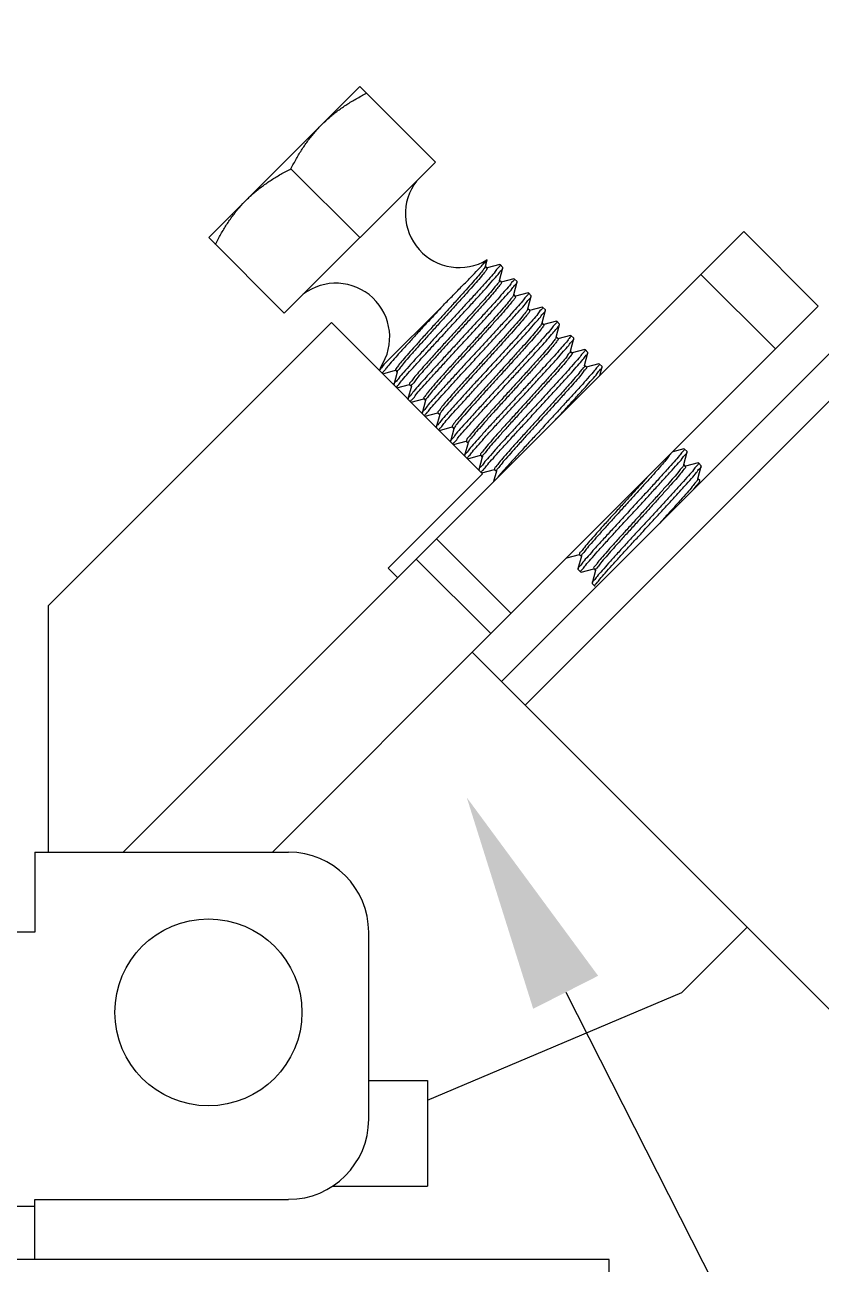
# Model space of a CAD drawing. Extents: x 815029915 to 815825525, y 579155098 to 579748855.
# Drawn here: x 815616027.1 to 815616331.1, y 579347320.3 to 579347793.3 of the extents above; entities that cross this region are included whole.
import ezdxf

# ---------------------------------------------------------------- set-up
doc = ezdxf.new("R2010")
doc.units = 0
doc.header["$LTSCALE"] = 100
doc.header["$MEASUREMENT"] = 0
doc.layers.add('02___PRT_ALL_AXES', color=7, linetype='Continuous')
doc.layers.add('11122', color=7, linetype='Continuous')

msp = doc.modelspace()

# ---------------------------------------------------------------- linework, layer by layer
at = {"color": 0, "linetype": 'Continuous'}
for p, q in [((815617882.45, 579349216.12), (815616209.02, 579347542.7)), ((815617891.46, 579349207.11), (815616218.03, 579347533.69)), ((815616126.12, 579347683.27), (815616183.79, 579347740.94)), ((815616202.86, 579347701.09), (815616202.65, 579347700.67)), ((815616202.86, 579347701.09), (815616202.88, 579347701.19)), ((815616202.88, 579347701.19), (815616203.52, 579347703.59)), ((815616203.57, 579347700.5), (815616202.88, 579347701.19)), ((815616203.52, 579347703.59), (815616203.48, 579347703.59)), ((815616208.38, 579347701.83), (815616203.56, 579347700.54)), ((815616208.29, 579347695.78), (815616209.58, 579347700.63)), ((815616208.38, 579347701.83), (815616208.49, 579347701.82)), ((815616209.58, 579347700.63), (815616209.57, 579347700.74)), ((815616208.27, 579347695.68), (815616208.29, 579347695.78)), ((815616208.98, 579347695.09), (815616208.29, 579347695.78)), ((815616213.79, 579347696.42), (815616208.97, 579347695.13)), ((815616213.7, 579347690.37), (815616214.99, 579347695.22)), ((815616213.79, 579347696.42), (815616213.9, 579347696.41)), ((815616214.99, 579347695.22), (815616214.98, 579347695.33)), ((815616213.61, 579347690.27), (815616213.62, 579347690.13)), ((815616213.67, 579347690.28), (815616213.7, 579347690.37)), ((815616214.38, 579347689.69), (815616213.7, 579347690.37)), ((815616219.2, 579347691.01), (815616214.37, 579347689.73)), ((815616219.2, 579347691.01), (815616219.31, 579347691.01)), ((815616164.17, 579347663.65), (815616186.39, 579347685.87)), ((815616219.1, 579347684.97), (815616220.4, 579347689.81)), ((815616224.6, 579347685.61), (815616219.78, 579347684.32)), ((815616220.4, 579347689.81), (815616220.39, 579347689.92)), ((815616224.6, 579347685.61), (815616224.71, 579347685.6)), ((815616219.03, 579347684.88), (815616218.97, 579347684.62)), ((815616219.08, 579347684.87), (815616219.1, 579347684.97)), ((815616219.79, 579347684.28), (815616219.1, 579347684.97)), ((815616224.51, 579347679.56), (815616225.8, 579347684.41)), ((815616225.8, 579347684.41), (815616225.79, 579347684.52)), ((815616144.14, 579347679.66), (815616036.01, 579347571.53)), ((815616201.81, 579347621.99), (815616144.14, 579347679.66)), ((815616224.47, 579347679.47), (815616224.3, 579347679.08)), ((815616224.48, 579347679.46), (815616224.51, 579347679.56)), ((815616225.2, 579347678.87), (815616224.51, 579347679.56)), ((815616230.01, 579347680.2), (815616225.19, 579347678.91)), ((815616229.92, 579347674.15), (815616231.21, 579347679)), ((815616230.01, 579347680.2), (815616230.12, 579347680.19)), ((815616231.21, 579347679), (815616231.2, 579347679.11)), ((815616229.93, 579347674.05), (815616229.61, 579347673.53)), ((815616229.89, 579347674.06), (815616229.92, 579347674.15)), ((815616230.6, 579347673.47), (815616229.92, 579347674.15)), ((815616235.42, 579347674.79), (815616230.59, 579347673.51)), ((815616235.32, 579347668.75), (815616236.62, 579347673.59)), ((815616235.42, 579347674.79), (815616235.53, 579347674.79)), ((815616236.62, 579347673.59), (815616236.61, 579347673.7)), ((815616235.3, 579347668.65), (815616235.32, 579347668.75)), ((815616236.01, 579347668.06), (815616235.32, 579347668.75)), ((815616240.82, 579347669.39), (815616236, 579347668.1)), ((815616240.73, 579347663.34), (815616242.02, 579347668.19)), ((815616240.82, 579347669.39), (815616240.93, 579347669.38)), ((815616242.02, 579347668.19), (815616242.01, 579347668.3)), ((815616162.85, 579347662.57), (815616162.53, 579347661.38)), ((815616162.92, 579347662.7), (815616162.85, 579347662.57)), ((815616163.25, 579347662.44), (815616163.15, 579347662.32)), ((815616164.17, 579347663.65), (815616163.25, 579347662.44)), ((815616240.7, 579347663.24), (815616240.73, 579347663.34)), ((815616241.42, 579347662.65), (815616240.73, 579347663.34)), ((815616246.23, 579347663.98), (815616241.41, 579347662.69)), ((815616246.23, 579347663.98), (815616246.34, 579347663.97)), ((815616246.56, 579347659.54), (815616247.43, 579347662.78)), ((815616247.43, 579347662.78), (815616247.42, 579347662.89)), ((815616163.73, 579347660.18), (815616168.55, 579347661.47)), ((815616169.23, 579347660.82), (815616167.94, 579347655.97)), ((815616168.54, 579347661.51), (815616169.23, 579347660.82)), ((815616169.25, 579347660.91), (815616169.23, 579347660.82)), ((815616169.14, 579347654.77), (815616173.96, 579347656.06)), ((815616174.64, 579347655.41), (815616173.34, 579347650.57)), ((815616173.95, 579347656.1), (815616174.64, 579347655.41)), ((815616174.66, 579347655.51), (815616174.64, 579347655.41)), ((815616174.54, 579347649.37), (815616179.37, 579347650.65)), ((815616180.04, 579347650.01), (815616178.75, 579347645.16)), ((815616179.36, 579347650.69), (815616180.04, 579347650.01)), ((815616180.07, 579347650.1), (815616180.04, 579347650.01)), ((815616179.95, 579347643.96), (815616184.77, 579347645.25)), ((815616185.45, 579347644.6), (815616184.16, 579347639.75)), ((815616184.76, 579347645.29), (815616185.45, 579347644.6)), ((815616185.47, 579347644.69), (815616185.45, 579347644.6)), ((815616185.73, 579347645.19), (815616185.46, 579347644.7)), ((815616185.36, 579347638.55), (815616190.18, 579347639.84)), ((815616190.86, 579347639.19), (815616189.56, 579347634.35)), ((815616190.17, 579347639.88), (815616190.86, 579347639.19)), ((815616190.88, 579347639.29), (815616190.86, 579347639.19)), ((815616191.05, 579347639.64), (815616190.9, 579347639.28)), ((815616190.76, 579347633.15), (815616195.59, 579347634.43)), ((815616196.26, 579347633.79), (815616194.97, 579347628.94)), ((815616195.58, 579347634.47), (815616196.26, 579347633.79)), ((815616196.29, 579347633.88), (815616196.26, 579347633.79)), ((815616196.39, 579347634.11), (815616196.34, 579347633.88)), ((815616196.17, 579347627.74), (815616200.99, 579347629.03)), ((815616200.98, 579347629.07), (815616201.67, 579347628.38)), ((815616278.67, 579347631.54), (815616274.37, 579347630.39)), ((815616278.58, 579347625.49), (815616279.87, 579347630.34)), ((815616278.67, 579347631.54), (815616278.78, 579347631.53)), ((815616279.87, 579347630.34), (815616279.86, 579347630.45)), ((815616201.67, 579347628.38), (815616200.38, 579347623.53)), ((815616201.69, 579347628.47), (815616201.67, 579347628.38)), ((815616201.74, 579347628.6), (815616201.75, 579347628.49)), ((815616278.51, 579347625.38), (815616278.53, 579347625.33)), ((815616278.55, 579347625.4), (815616278.58, 579347625.49)), ((815616279.26, 579347624.81), (815616278.58, 579347625.49)), ((815616284.08, 579347626.13), (815616279.25, 579347624.85)), ((815616283.98, 579347620.09), (815616285.28, 579347624.93)), ((815616284.08, 579347626.13), (815616284.19, 579347626.13)), ((815616285.28, 579347624.93), (815616285.27, 579347625.04)), ((815616165.77, 579347585.95), (815616201.81, 579347621.99)), ((815616201.58, 579347622.33), (815616206.4, 579347623.62)), ((815616207.08, 579347622.97), (815616206.01, 579347618.98)), ((815616206.39, 579347623.66), (815616207.08, 579347622.97)), ((815616207.1, 579347623.07), (815616207.08, 579347622.97)), ((815616283.9, 579347619.99), (815616283.89, 579347619.82)), ((815616283.96, 579347619.99), (815616283.98, 579347620.09)), ((815616284.67, 579347619.4), (815616283.98, 579347620.09)), ((815616234.02, 579347589.89), (815616238.84, 579347591.18)), ((815616238.83, 579347591.22), (815616239.51, 579347590.53)), ((815616064.63, 579347477.61), (815616176.47, 579347589.45)), ((815616239.51, 579347590.53), (815616238.22, 579347585.69)), ((815616239.54, 579347590.63), (815616239.51, 579347590.53)), ((815616239.56, 579347590.69), (815616239.58, 579347590.65)), ((815616238.22, 579347585.69), (815616238.23, 579347585.58)), ((815616239.42, 579347584.49), (815616239.31, 579347584.49)), ((815616239.42, 579347584.49), (815616244.25, 579347585.77)), ((815616244.92, 579347585.13), (815616243.63, 579347580.28)), ((815616244.24, 579347585.81), (815616244.92, 579347585.13)), ((815616244.95, 579347585.22), (815616244.92, 579347585.13)), ((815616243.63, 579347580.28), (815616243.64, 579347580.17)), ((815616244.83, 579347579.08), (815616244.72, 579347579.09)), ((815616036.01, 579347571.53), (815616036.01, 579347477.61)), ((815616121.58, 579347477.61), (815616204.95, 579347560.97)), ((815616209.02, 579347542.7), (815616371.22, 579347380.5)), ((815616030.91, 579347477.61), (815616127.76, 579347477.61)), ((815616030.91, 579347477.61), (815616030.91, 579347447.02)), ((815616030.91, 579347447.02), (815615923.87, 579347447.02)), ((815616158.35, 579347375.66), (815616158.35, 579347447.02)), ((815616277.81, 579347424.05), (815616302.74, 579347448.98)), ((815616180.85, 579347382.9), (815616277.81, 579347424.05)), ((815616158.35, 579347390.43), (815616180.85, 579347390.43)), ((815616180.85, 579347390.43), (815616180.85, 579347350.16)), ((815616144.35, 579347350.16), (815616180.85, 579347350.16)), ((815616030.91, 579347345.07), (815616127.76, 579347345.07)), ((815616030.91, 579347322.13), (815616030.91, 579347345.07)), ((815615923.87, 579347342.52), (815616030.91, 579347342.52)), ((815616030.91, 579347322.13), (815615750.55, 579347322.13)), ((815616250.1, 579347322.13), (815616030.91, 579347322.13)), ((815616250.1, 579347092.75), (815616250.1, 579347322.13))]:
    msp.add_line(p, q, dxfattribs=at)
for centre, start, end in [((815616127.76, 579347447.02), 0, 90), ((815616127.76, 579347375.66), 270, 0)]:
    msp.add_arc(centre, 30.58, start, end, dxfattribs=at)
for points, start_tangent, end_tangent in [([(815616202.65, 579347700.67), (815616201.76, 579347699.45), (815616200.23, 579347697.59), (815616198.12, 579347695.14), (815616195.52, 579347692.21), (815616192.53, 579347688.88), (815616189.27, 579347685.29), (815616185.87, 579347681.55), (815616182.46, 579347677.81), (815616179.18, 579347674.19), (815616176.16, 579347670.84), (815616173.51, 579347667.86), (815616171.35, 579347665.36), (815616169.76, 579347663.43), (815616168.8, 579347662.15), (815616168.53, 579347661.54), (815616168.55, 579347661.53)], (-0.512755, -0.858535), (0.970916, -0.239421)), ([(815616203.53, 579347700.49), (815616203.48, 579347700.15), (815616202.75, 579347699.08), (815616201.35, 579347697.35), (815616199.36, 579347695.01), (815616196.84, 579347692.16), (815616193.91, 579347688.89), (815616190.68, 579347685.32), (815616187.28, 579347681.59), (815616183.84, 579347677.81), (815616180.51, 579347674.14), (815616177.41, 579347670.71), (815616174.67, 579347667.64), (815616172.4, 579347665.03), (815616170.7, 579347662.99), (815616169.63, 579347661.59), (815616169.22, 579347660.88)], (0.219735, -0.97556), (0.65721, -0.753707)), ([(815616186.39, 579347685.87), (815616190.15, 579347689.69), (815616193.67, 579347693.28), (815616196.78, 579347696.46), (815616199.37, 579347699.13), (815616201.39, 579347701.23), (815616202.75, 579347702.69), (815616203.44, 579347703.47), (815616203.43, 579347703.55), (815616203.43, 579347703.56)], (0.701714, 0.712459), (-0.29098, 0.956729)), ([(815616208.41, 579347701.74), (815616208.48, 579347701.64), (815616207.9, 579347700.74), (815616206.61, 579347699.14), (815616204.67, 579347696.88), (815616202.15, 579347694.04), (815616199.11, 579347690.68), (815616195.68, 579347686.93), (815616192.01, 579347682.95), (815616188.22, 579347678.84)], (0.67122, -0.741258), (-0.678435, -0.73466)), ([(815616189.3, 579347677.76), (815616193.09, 579347681.87), (815616196.78, 579347685.87), (815616200.23, 579347689.65), (815616203.27, 579347693.01), (815616205.78, 579347695.83), (815616207.71, 579347698.08), (815616208.99, 579347699.68), (815616209.56, 579347700.57), (815616209.54, 579347700.6)], (0.678435, 0.73466), (-0.596374, 0.802707)), ([(815616208.21, 579347695.68), (815616208.2, 579347695.53), (815616207.55, 579347694.54), (815616206.23, 579347692.89), (815616204.32, 579347690.64), (815616201.88, 579347687.86), (815616199.01, 579347684.66), (815616195.82, 579347681.15), (815616192.46, 579347677.44), (815616189.04, 579347673.69), (815616185.7, 579347670.01), (815616182.57, 579347666.55), (815616179.78, 579347663.43)], (0.066515, -0.997785), (-0.662888, -0.748719)), ([(815616208.9, 579347695.05), (815616208.94, 579347694.85), (815616208.32, 579347693.89), (815616207.04, 579347692.27), (815616205.14, 579347690.03), (815616202.7, 579347687.26), (815616199.83, 579347684.05), (815616196.64, 579347680.53), (815616193.25, 579347676.81), (815616189.81, 579347673.03), (815616186.45, 579347669.33), (815616183.31, 579347665.85), (815616180.5, 579347662.71)], (0.422386, -0.906416), (-0.662888, -0.748719)), ([(815616213.82, 579347696.33), (815616213.89, 579347696.24), (815616213.32, 579347695.35), (815616212.04, 579347693.75), (815616210.11, 579347691.51), (815616207.6, 579347688.68), (815616204.56, 579347685.32), (815616201.1, 579347681.55), (815616197.42, 579347677.54), (815616193.63, 579347673.43)], (0.721267, -0.692658), (-0.678435, -0.73466)), ([(815616194.71, 579347672.35), (815616198.5, 579347676.46), (815616202.2, 579347680.48), (815616205.66, 579347684.27), (815616208.7, 579347687.63), (815616211.2, 579347690.44), (815616213.13, 579347692.68), (815616214.41, 579347694.28), (815616214.97, 579347695.17), (815616214.96, 579347695.19)], (0.678435, 0.73466), (-0.623623, 0.781725)), ([(815616219.23, 579347690.92), (815616219.3, 579347690.84), (815616218.73, 579347689.96), (815616217.45, 579347688.36), (815616215.53, 579347686.12), (815616213.03, 579347683.3), (815616209.99, 579347679.94), (815616206.52, 579347676.16), (815616202.82, 579347672.13), (815616199.03, 579347668.03)], (0.745406, -0.666611), (-0.678435, -0.73466)), ([(815616186.39, 579347685.87), (815616182.64, 579347681.8), (815616178.92, 579347677.78), (815616175.38, 579347673.92), (815616172.13, 579347670.36), (815616169.28, 579347667.2), (815616166.93, 579347664.53), (815616165.16, 579347662.46), (815616164.04, 579347661.02), (815616163.61, 579347660.28), (815616163.64, 579347660.26)], (-0.678222, -0.734857), (0.947975, -0.318345)), ([(815616213.62, 579347690.13), (815616212.95, 579347689.13), (815616211.61, 579347687.45), (815616209.65, 579347685.15), (815616207.15, 579347682.31), (815616204.22, 579347679.04), (815616200.97, 579347675.45), (815616197.54, 579347671.68), (815616194.06, 579347667.86), (815616190.69, 579347664.15), (815616187.55, 579347660.68), (815616184.78, 579347657.57), (815616182.49, 579347654.94), (815616180.78, 579347652.88), (815616179.71, 579347651.47), (815616179.34, 579347650.76), (815616179.37, 579347650.75)], (-0.042427, -0.9991), (0.969642, -0.24453)), ([(815616214.31, 579347689.66), (815616214.34, 579347689.41), (815616213.68, 579347688.41), (815616212.33, 579347686.73), (815616210.37, 579347684.43), (815616207.87, 579347681.59), (815616204.94, 579347678.32), (815616201.69, 579347674.73), (815616198.26, 579347670.96), (815616194.78, 579347667.14), (815616191.41, 579347663.43), (815616188.27, 579347659.96), (815616185.5, 579347656.85), (815616183.21, 579347654.21), (815616181.5, 579347652.16), (815616180.43, 579347650.75), (815616180.02, 579347650.09)], (0.345174, -0.938539), (0.250584, -0.968095)), ([(815616200.11, 579347666.95), (815616203.91, 579347671.06), (815616207.65, 579347675.12), (815616211.12, 579347678.92), (815616214.15, 579347682.27), (815616216.64, 579347685.07), (815616218.56, 579347687.3), (815616219.83, 579347688.9), (815616220.38, 579347689.77), (815616220.37, 579347689.79)], (0.678435, 0.73466), (-0.671701, 0.740822)), ([(815616218.97, 579347684.62), (815616218.19, 579347683.51), (815616216.75, 579347681.72), (815616214.7, 579347679.33), (815616212.12, 579347676.42), (815616209.13, 579347673.09), (815616205.84, 579347669.46), (815616202.4, 579347665.67), (815616198.93, 579347661.87), (815616195.59, 579347658.18), (815616192.5, 579347654.76), (815616189.8, 579347651.71), (815616187.59, 579347649.17), (815616185.97, 579347647.21), (815616185.01, 579347645.91), (815616184.75, 579347645.31), (815616184.77, 579347645.3)], (-0.328913, -0.94436), (0.958419, -0.285363)), ([(815616219.76, 579347684.27), (815616219.69, 579347683.9), (815616218.92, 579347682.79), (815616217.47, 579347681), (815616215.42, 579347678.61), (815616212.84, 579347675.7), (815616209.85, 579347672.36), (815616206.57, 579347668.74), (815616203.12, 579347664.95), (815616199.65, 579347661.15), (815616196.31, 579347657.46), (815616193.22, 579347654.03), (815616190.52, 579347650.99), (815616188.31, 579347648.45), (815616186.69, 579347646.49), (815616185.73, 579347645.19)], (0.21277, -0.977102), (-0.552492, -0.833518)), ([(815616224.64, 579347685.51), (815616224.71, 579347685.45), (815616224.16, 579347684.58), (815616222.88, 579347682.98), (815616220.96, 579347680.74), (815616218.48, 579347677.94), (815616215.44, 579347674.59), (815616211.97, 579347670.79), (815616208.24, 579347666.74), (815616204.44, 579347662.62)], (0.788307, -0.615283), (-0.678435, -0.73466)), ([(815616205.52, 579347661.54), (815616209.32, 579347665.66), (815616212.99, 579347669.64), (815616216.39, 579347673.36), (815616219.42, 579347676.7), (815616221.93, 579347679.54), (815616223.9, 579347681.82), (815616225.21, 579347683.46), (815616225.79, 579347684.35), (815616225.77, 579347684.38)], (0.678435, 0.73466), (-0.612858, 0.790193)), ([(815616188.22, 579347678.84), (815616184.41, 579347674.72), (815616180.7, 579347670.68), (815616177.27, 579347666.93), (815616174.28, 579347663.63), (815616171.77, 579347660.8), (815616169.8, 579347658.51), (815616168.5, 579347656.89), (815616167.95, 579347656.01), (815616167.96, 579347656)], (-0.678435, -0.73466), (0.664242, -0.747517)), ([(815616175.97, 579347663.22), (815616178.91, 579347666.47), (815616182.18, 579347670.04), (815616185.68, 579347673.84), (815616189.3, 579347677.76)], (0.669412, 0.742891), (0.678435, 0.73466)), ([(815616224.3, 579347679.08), (815616223.42, 579347677.86), (815616221.88, 579347675.98), (815616219.73, 579347673.5), (815616217.09, 579347670.51), (815616214.04, 579347667.13), (815616210.72, 579347663.47), (815616207.26, 579347659.67), (815616203.8, 579347655.87), (815616200.49, 579347652.22), (815616197.45, 579347648.84), (815616194.82, 579347645.87), (815616192.7, 579347643.41), (815616191.18, 579347641.55), (815616190.33, 579347640.36), (815616190.17, 579347639.88)], (-0.477607, -0.878574), (0.406436, -0.913679)), ([(815616225.2, 579347678.87), (815616225.02, 579347678.36), (815616224.14, 579347677.14), (815616222.6, 579347675.26), (815616220.46, 579347672.78), (815616217.81, 579347669.79), (815616214.76, 579347666.41), (815616211.44, 579347662.75), (815616207.98, 579347658.95), (815616204.52, 579347655.15), (815616201.21, 579347651.5), (815616198.18, 579347648.12), (815616195.54, 579347645.15), (815616193.42, 579347642.69), (815616191.9, 579347640.83), (815616191.05, 579347639.64)], (0.585671, -0.810549), (-0.449961, -0.893048)), ([(815616230.04, 579347680.11), (815616230.11, 579347680.03), (815616229.54, 579347679.13), (815616228.23, 579347677.5), (815616226.26, 579347675.21), (815616223.74, 579347672.38), (815616220.72, 579347669.04), (815616217.32, 579347665.32), (815616213.65, 579347661.33), (815616209.85, 579347657.21)], (0.735691, -0.677317), (-0.678435, -0.73466)), ([(815616210.93, 579347656.13), (815616214.5, 579347660.01), (815616217.97, 579347663.78), (815616221.21, 579347667.31), (815616224.14, 579347670.54), (815616226.65, 579347673.34), (815616228.68, 579347675.68), (815616230.17, 579347677.47), (815616231.02, 579347678.62), (815616231.21, 579347679)], (0.678435, 0.73466), (0.287217, 0.957865)), ([(815616174.52, 579347649.44), (815616174.45, 579347649.56), (815616175.04, 579347650.47), (815616176.34, 579347652.08), (815616178.29, 579347654.35), (815616180.81, 579347657.19), (815616183.84, 579347660.53), (815616187.24, 579347664.25), (815616190.91, 579347668.24), (815616194.71, 579347672.35)], (-0.625945, 0.779868), (0.678435, 0.73466)), ([(815616193.63, 579347673.43), (815616190.01, 579347669.52), (815616186.51, 579347665.72), (815616183.24, 579347662.14), (815616180.29, 579347658.9)], (-0.678435, -0.73466), (-0.669412, -0.742891)), ([(815616229.61, 579347673.53), (815616228.63, 579347672.21), (815616226.98, 579347670.22), (815616224.76, 579347667.66), (815616222.04, 579347664.6), (815616218.94, 579347661.16), (815616215.59, 579347657.47), (815616212.12, 579347653.66), (815616208.68, 579347649.88), (815616205.4, 579347646.26), (815616202.42, 579347642.94), (815616199.86, 579347640.04), (815616197.83, 579347637.67), (815616196.41, 579347635.91), (815616195.66, 579347634.83), (815616195.62, 579347634.48)], (-0.589768, -0.807573), (0.217843, -0.975984)), ([(815616230.6, 579347673.44), (815616230.62, 579347673.44), (815616230.33, 579347672.81), (815616229.35, 579347671.48), (815616227.71, 579347669.5), (815616225.48, 579347666.94), (815616222.76, 579347663.88), (815616219.66, 579347660.44), (815616216.31, 579347656.75), (815616212.84, 579347652.94), (815616209.4, 579347649.16), (815616206.12, 579347645.54), (815616203.14, 579347642.22), (815616200.58, 579347639.32), (815616198.55, 579347636.95), (815616197.13, 579347635.19), (815616196.39, 579347634.11)], (0.970974, -0.239187), (-0.279048, -0.960277)), ([(815616235.53, 579347674.78), (815616235.34, 579347674.3), (815616234.49, 579347673.14), (815616233.01, 579347671.35), (815616230.97, 579347669.01), (815616228.47, 579347666.22), (815616225.54, 579347662.99), (815616222.3, 579347659.45), (815616218.83, 579347655.68), (815616215.25, 579347651.81)], (0.863085, -0.505059), (-0.678435, -0.73466)), ([(815616216.33, 579347650.73), (815616220.13, 579347654.84), (815616223.8, 579347658.83), (815616227.2, 579347662.55), (815616230.23, 579347665.89), (815616232.75, 579347668.73), (815616234.7, 579347671), (815616235.99, 579347672.6), (815616236.59, 579347673.52), (815616236.57, 579347673.57)], (0.678435, 0.73466), (-0.484059, 0.875035)), ([(815616199.03, 579347668.03), (815616195.23, 579347663.91), (815616191.56, 579347659.92), (815616188.16, 579347656.21), (815616185.14, 579347652.86), (815616182.61, 579347650.02), (815616180.66, 579347647.75), (815616179.37, 579347646.15), (815616178.78, 579347645.24), (815616178.8, 579347645.19)], (-0.678435, -0.73466), (0.486985, -0.87341)), ([(815616179.92, 579347644.05), (815616179.85, 579347644.13), (815616180.42, 579347645.03), (815616181.74, 579347646.66), (815616183.71, 579347648.96), (815616186.23, 579347651.8), (815616189.26, 579347655.14), (815616192.65, 579347658.85), (815616196.32, 579347662.83), (815616200.11, 579347666.95)], (-0.737217, 0.675656), (0.678435, 0.73466)), ([(815616235.33, 579347668.68), (815616234.91, 579347667.96), (815616233.82, 579347666.53), (815616232.08, 579347664.45), (815616229.77, 579347661.8), (815616226.98, 579347658.68), (815616223.83, 579347655.19), (815616220.46, 579347651.47), (815616216.98, 579347647.66), (815616213.56, 579347643.89), (815616210.32, 579347640.31), (815616207.39, 579347637.05), (815616204.91, 579347634.23), (815616202.97, 579347631.95), (815616201.65, 579347630.29), (815616201.02, 579347629.32), (815616201.06, 579347629.1)], (0.692036, -0.721863), (0.412293, -0.911051)), ([(815616235.99, 579347667.99), (815616236.03, 579347667.98), (815616235.63, 579347667.24), (815616234.54, 579347665.81), (815616232.8, 579347663.73), (815616230.49, 579347661.08), (815616227.7, 579347657.96), (815616224.56, 579347654.47), (815616221.18, 579347650.75), (815616217.7, 579347646.94), (815616214.28, 579347643.17), (815616211.04, 579347639.59), (815616208.12, 579347636.33), (815616205.63, 579347633.51), (815616203.69, 579347631.23), (815616202.37, 579347629.57), (815616201.74, 579347628.6)], (0.95898, -0.283475), (0.056573, -0.998398)), ([(815616240.85, 579347669.31), (815616240.91, 579347669.19), (815616240.32, 579347668.28), (815616239.03, 579347666.67), (815616237.08, 579347664.4), (815616234.55, 579347661.56), (815616231.53, 579347658.22), (815616228.13, 579347654.5), (815616224.46, 579347650.52), (815616220.66, 579347646.4)], (0.623394, -0.781908), (-0.678435, -0.73466)), ([(815616221.74, 579347645.32), (815616225.55, 579347649.45), (815616229.28, 579347653.5), (815616232.72, 579347657.26), (815616235.71, 579347660.56), (815616238.2, 579347663.37), (815616240.13, 579347665.62), (815616241.41, 579347667.21), (815616242, 579347668.11), (815616241.97, 579347668.16)], (0.678435, 0.73466), (-0.489326, 0.872101)), ([(815616163.15, 579347662.32), (815616163, 579347662.16), (815616162.53, 579347661.38)], (-0.673236, -0.739428), (0.796079, -0.605193)), ([(815616162.86, 579347662.56), (815616162.86, 579347662.54), (815616163.24, 579347662.81), (815616164.17, 579347663.65)], (-0.291167, -0.956672), (0.731667, 0.681662)), ([(815616169.1, 579347654.8), (815616169.09, 579347655.06), (815616169.8, 579347656.1), (815616171.23, 579347657.84), (815616173.32, 579347660.25), (815616175.97, 579347663.22)], (-0.290965, 0.956734), (0.669412, 0.742891)), ([(815616179.78, 579347663.43), (815616177.41, 579347660.72), (815616175.6, 579347658.57), (815616174.42, 579347657.05), (815616173.94, 579347656.23), (815616174, 579347656.19)], (-0.662888, -0.748719), (0.864465, -0.502693)), ([(815616180.5, 579347662.71), (815616178.13, 579347660), (815616176.32, 579347657.85), (815616175.14, 579347656.33), (815616174.66, 579347655.51)], (-0.662888, -0.748719), (0.720391, -0.693568)), ([(815616204.44, 579347662.62), (815616200.64, 579347658.51), (815616196.98, 579347654.53), (815616193.58, 579347650.81), (815616190.56, 579347647.47), (815616188.04, 579347644.64), (815616186.06, 579347642.34), (815616184.75, 579347640.7), (815616184.17, 579347639.81), (815616184.19, 579347639.78)], (-0.678435, -0.73466), (0.614393, -0.789)), ([(815616240.69, 579347663.23), (815616240.7, 579347663.22), (815616240.19, 579347662.38), (815616238.99, 579347660.84), (815616237.16, 579347658.67), (815616234.77, 579347655.93), (815616231.92, 579347652.74), (815616228.72, 579347649.21), (815616225.32, 579347645.47), (815616221.85, 579347641.65), (815616218.44, 579347637.91), (815616215.24, 579347634.37), (815616212.38, 579347631.17), (815616209.98, 579347628.43), (815616208.13, 579347626.24), (815616206.91, 579347624.69), (815616206.39, 579347623.82), (815616206.46, 579347623.74)], (0.662389, -0.74916), (0.764541, -0.644575)), ([(815616241.35, 579347662.57), (815616241.42, 579347662.5), (815616240.91, 579347661.66), (815616239.71, 579347660.12), (815616237.88, 579347657.94), (815616235.49, 579347655.21), (815616232.64, 579347652.02), (815616229.45, 579347648.49), (815616226.04, 579347644.75), (815616222.57, 579347640.93), (815616219.16, 579347637.19), (815616215.96, 579347633.65), (815616213.1, 579347630.45), (815616210.7, 579347627.71), (815616208.85, 579347625.52), (815616207.64, 579347623.97), (815616207.11, 579347623.1), (815616207.12, 579347623.08)], (0.808719, -0.588195), (0.614691, -0.788768)), ([(815616246.25, 579347663.9), (815616246.32, 579347663.79), (815616245.74, 579347662.88), (815616244.46, 579347661.29), (815616242.53, 579347659.05), (815616240.03, 579347656.24), (815616237.04, 579347652.93), (815616233.6, 579347649.17), (815616229.88, 579347645.12), (815616226.07, 579347640.99)], (0.628404, -0.777888), (-0.678435, -0.73466)), ([(815616229.63, 579347642.61), (815616230.95, 579347644.03), (815616234.66, 579347648.06), (815616238.07, 579347651.79), (815616241.06, 579347655.1), (815616243.58, 579347657.93), (815616245.55, 579347660.23), (815616246.85, 579347661.85), (815616247.41, 579347662.73), (815616247.4, 579347662.75)], (0.67822, 0.734859), (-0.613445, 0.789737)), ([(815616180.29, 579347658.9), (815616177.64, 579347655.92), (815616175.55, 579347653.51), (815616174.13, 579347651.77), (815616173.41, 579347650.73), (815616173.41, 579347650.57)], (-0.669412, -0.742891), (0.081625, -0.996663)), ([(815616185.31, 579347638.65), (815616185.25, 579347638.71), (815616185.79, 579347639.57), (815616187.06, 579347641.17), (815616188.98, 579347643.4), (815616191.46, 579347646.2), (815616194.49, 579347649.54), (815616197.96, 579347653.34), (815616201.71, 579347657.41), (815616205.52, 579347661.54)], (-0.806563, 0.591148), (0.678435, 0.73466)), ([(815616209.85, 579347657.21), (815616206.04, 579347653.09), (815616202.29, 579347649.02), (815616198.81, 579347645.22), (815616195.79, 579347641.87), (815616193.31, 579347639.08), (815616191.39, 579347636.84), (815616190.12, 579347635.25), (815616189.57, 579347634.38), (815616189.59, 579347634.37)], (-0.678435, -0.73466), (0.691986, -0.721911)), ([(815616190.72, 579347633.24), (815616190.66, 579347633.31), (815616191.21, 579347634.18), (815616192.48, 579347635.78), (815616194.4, 579347638.01), (815616196.89, 579347640.81), (815616199.92, 579347644.16), (815616203.4, 579347647.96), (815616207.13, 579347652.02), (815616210.93, 579347656.13)], (-0.786831, 0.617169), (0.678435, 0.73466)), ([(815616215.25, 579347651.81), (815616211.45, 579347647.69), (815616207.72, 579347643.64), (815616204.25, 579347639.84), (815616201.22, 579347636.49), (815616198.73, 579347633.68), (815616196.81, 579347631.45), (815616195.53, 579347629.85), (815616194.98, 579347628.98), (815616195, 579347628.96)], (-0.678435, -0.73466), (0.670043, -0.742323)), ([(815616196.14, 579347627.83), (815616196.07, 579347627.91), (815616196.63, 579347628.8), (815616197.91, 579347630.4), (815616199.84, 579347632.63), (815616202.34, 579347635.45), (815616205.38, 579347638.81), (815616208.84, 579347642.6), (815616212.54, 579347646.62), (815616216.33, 579347650.73)], (-0.743737, 0.668472), (0.678435, 0.73466)), ([(815616220.66, 579347646.4), (815616216.87, 579347642.3), (815616213.17, 579347638.27), (815616209.7, 579347634.49), (815616206.67, 579347631.13), (815616204.16, 579347628.31), (815616202.24, 579347626.07), (815616200.96, 579347624.47), (815616200.39, 579347623.58), (815616200.41, 579347623.56)], (-0.678435, -0.73466), (0.621738, -0.783226)), ([(815616201.55, 579347622.42), (815616201.48, 579347622.51), (815616202.06, 579347623.41), (815616203.34, 579347625.01), (815616205.28, 579347627.26), (815616207.79, 579347630.1), (815616210.83, 579347633.45), (815616214.28, 579347637.22), (815616217.95, 579347641.21), (815616221.74, 579347645.32)], (-0.695358, 0.718664), (0.678435, 0.73466)), ([(815616226.07, 579347640.99), (815616222.27, 579347636.88), (815616218.6, 579347632.9), (815616215.15, 579347629.13), (815616212.12, 579347625.77), (815616209.6, 579347622.94), (815616207.66, 579347620.68), (815616207.49, 579347620.43)], (-0.678435, -0.73466), (-0.563818, -0.825899)), ([(815616273.66, 579347629.55), (815616273.4, 579347629.29), (815616272.24, 579347627.79), (815616270.45, 579347625.65), (815616268.09, 579347622.95), (815616265.26, 579347619.79), (815616262.08, 579347616.27), (815616258.69, 579347612.54), (815616255.21, 579347608.72), (815616251.8, 579347604.97), (815616248.58, 579347601.41), (815616245.7, 579347598.19), (815616243.27, 579347595.42), (815616241.38, 579347593.19), (815616240.13, 579347591.6), (815616239.56, 579347590.69)], (-0.677912, -0.735143), (0.370446, -0.928854)), ([(815616278.69, 579347631.46), (815616278.76, 579347631.35), (815616278.18, 579347630.45), (815616276.9, 579347628.85), (815616274.95, 579347626.59), (815616272.43, 579347623.75), (815616269.39, 579347620.39), (815616265.96, 579347616.64), (815616262.3, 579347612.66), (815616258.5, 579347608.55)], (0.665722, -0.7462), (-0.678435, -0.73466)), ([(815616259.59, 579347607.47), (815616263.38, 579347611.58), (815616267.06, 579347615.58), (815616270.51, 579347619.36), (815616273.55, 579347622.72), (815616276.06, 579347625.54), (815616278, 579347627.79), (815616279.28, 579347629.39), (815616279.85, 579347630.28), (815616279.83, 579347630.31)], (0.678435, 0.73466), (-0.590467, 0.807062)), ([(815616278.53, 579347625.33), (815616277.95, 579347624.41), (815616276.69, 579347622.81), (815616274.8, 579347620.58), (815616272.36, 579347617.8), (815616269.47, 579347614.57), (815616266.25, 579347611.01), (815616262.83, 579347607.26), (815616259.36, 579347603.44), (815616255.97, 579347599.71), (815616252.79, 579347596.2), (815616249.97, 579347593.04), (815616247.62, 579347590.34), (815616245.83, 579347588.21), (815616244.68, 579347586.73), (815616244.22, 579347585.93), (815616244.27, 579347585.9)], (0.327246, -0.944939), (0.905891, -0.423511)), ([(815616279.18, 579347624.74), (815616279.25, 579347624.61), (815616278.67, 579347623.69), (815616277.41, 579347622.09), (815616275.52, 579347619.86), (815616273.08, 579347617.08), (815616270.19, 579347613.85), (815616266.97, 579347610.29), (815616263.55, 579347606.54), (815616260.08, 579347602.72), (815616256.69, 579347598.99), (815616253.51, 579347595.48), (815616250.69, 579347592.32), (815616248.34, 579347589.62), (815616246.55, 579347587.49), (815616245.4, 579347586), (815616244.94, 579347585.21)], (0.601406, -0.798944), (0.758038, -0.65221)), ([(815616284.11, 579347626.04), (815616284.17, 579347625.96), (815616283.6, 579347625.06), (815616282.32, 579347623.47), (815616280.39, 579347621.22), (815616277.88, 579347618.39), (815616274.84, 579347615.03), (815616271.39, 579347611.26), (815616267.7, 579347607.25), (815616263.91, 579347603.15)], (0.71605, -0.698049), (-0.678435, -0.73466)), ([(815616264.99, 579347602.07), (815616268.78, 579347606.17), (815616272.5, 579347610.21), (815616275.97, 579347614), (815616279, 579347617.36), (815616281.5, 579347620.17), (815616283.42, 579347622.41), (815616284.7, 579347624.01), (815616285.26, 579347624.89), (815616285.24, 579347624.91)], (0.678435, 0.73466), (-0.642789, 0.766043)), ([(815616265, 579347621.02), (815616264.54, 579347620.51), (815616261.36, 579347616.99), (815616257.97, 579347613.26), (815616254.49, 579347609.44), (815616251.08, 579347605.69), (815616247.86, 579347602.13), (815616244.98, 579347598.91), (815616242.55, 579347596.14), (815616240.66, 579347593.91), (815616239.41, 579347592.32), (815616238.84, 579347591.41), (815616238.91, 579347591.29)], (-0.669063, -0.743206), (0.631506, -0.775371)), ([(815616283.89, 579347619.82), (815616283.2, 579347618.8), (815616281.84, 579347617.09), (815616279.86, 579347614.77), (815616277.34, 579347611.91), (815616274.39, 579347608.62), (815616271.13, 579347605.03), (815616268.9, 579347602.58)], (-0.127852, -0.991793), (-0.673319, -0.739352)), ([(815616284.6, 579347619.38), (815616284.61, 579347619.1), (815616283.92, 579347618.08), (815616282.56, 579347616.37), (815616281.78, 579347615.42)], (0.290613, -0.956841), (-0.649253, -0.760572)), ([(815616258.5, 579347608.55), (815616254.7, 579347604.43), (815616250.98, 579347600.4), (815616247.56, 579347596.65), (815616244.57, 579347593.35), (815616242.06, 579347590.52), (815616240.09, 579347588.23), (815616238.79, 579347586.61), (815616238.24, 579347585.73), (815616238.25, 579347585.71)], (-0.678435, -0.73466), (0.654292, -0.756242)), ([(815616239.4, 579347584.57), (815616239.33, 579347584.67), (815616239.9, 579347585.56), (815616241.17, 579347587.14), (815616243.09, 579347589.38), (815616245.58, 579347592.18), (815616248.58, 579347595.5), (815616252.03, 579347599.28), (815616255.77, 579347603.34), (815616259.59, 579347607.47)], (-0.669771, 0.742568), (0.678435, 0.73466)), ([(815616263.91, 579347603.15), (815616260.1, 579347599.01), (815616256.36, 579347594.95), (815616252.9, 579347591.18), (815616249.9, 579347587.86), (815616247.41, 579347585.05), (815616245.49, 579347582.82), (815616244.23, 579347581.24), (815616243.65, 579347580.35), (815616243.67, 579347580.31)], (-0.678435, -0.73466), (0.536028, -0.8442)), ([(815616244.8, 579347579.17), (815616244.73, 579347579.25), (815616245.3, 579347580.15), (815616246.62, 579347581.79), (815616248.61, 579347584.1), (815616251.14, 579347586.95), (815616254.16, 579347590.28), (815616257.55, 579347593.99), (815616261.21, 579347597.96), (815616264.99, 579347602.07)], (-0.73637, 0.67658), (0.678435, 0.73466))]:
    msp.add_spline(points, degree=3, dxfattribs=dict(at, start_tangent=start_tangent, end_tangent=end_tangent))
at = {"layer": '02___PRT_ALL_AXES', "color": 0, "linetype": 'Continuous'}
for p, q in [((815616097.28, 579347712.1), (815616154.95, 579347769.78)), ((815616154.95, 579347769.78), (815616183.79, 579347740.94)), ((815616128.69, 579347738.36), (815616154.95, 579347712.1)), ((815616176.47, 579347589.45), (815616301.47, 579347714.44)), ((815616329.94, 579347685.97), (815616301.47, 579347714.44)), ((815616097.28, 579347712.1), (815616126.12, 579347683.27)), ((815616208.49, 579347701.82), (815616209.57, 579347700.74)), ((815616213.9, 579347696.41), (815616214.98, 579347695.33)), ((815616285.12, 579347698.09), (815616313.59, 579347669.62)), ((815616219.31, 579347691.01), (815616220.39, 579347689.92)), ((815616204.95, 579347560.97), (815616329.94, 579347685.96)), ((815616224.71, 579347685.6), (815616225.79, 579347684.52)), ((815616230.12, 579347680.19), (815616231.2, 579347679.11)), ((815616235.53, 579347674.79), (815616236.61, 579347673.7)), ((815616240.93, 579347669.38), (815616242.01, 579347668.3)), ((815616246.34, 579347663.97), (815616247.42, 579347662.89)), ((815616278.78, 579347631.53), (815616279.86, 579347630.45)), ((815616284.19, 579347626.13), (815616285.27, 579347625.04)), ((815616184.2, 579347597.17), (815616212.67, 579347568.69)), ((815616176.47, 579347589.45), (815616204.95, 579347560.97)), ((815616169.37, 579347582.35), (815616165.77, 579347585.95)), ((815616238.23, 579347585.58), (815616239.31, 579347584.49)), ((815616243.64, 579347580.17), (815616244.72, 579347579.09)), ((815616209.02, 579347542.7), (815616197.85, 579347553.87))]:
    msp.add_line(p, q, dxfattribs=at)
msp.add_circle((815616097.18, 579347416.44), 35.68, dxfattribs=at)
for centre, start, end in [((815616192.93, 579347721.24), 142.6281, 300.8648), ((815616145.81, 579347674.13), 326.2713, 127.3719)]:
    msp.add_arc(centre, 20.57, start, end, dxfattribs=at)
for points, start_tangent, end_tangent in [([(815616140.54, 579347755.36), (815616143.47, 579347758.08), (815616146.62, 579347760.6), (815616149.99, 579347762.93), (815616153.6, 579347765.11), (815616157.53, 579347767.2)], (0.707107, 0.707106), (0.894427, 0.447214)), ([(815616128.69, 579347738.36), (815616130.78, 579347742.29), (815616132.97, 579347745.91), (815616135.3, 579347749.27), (815616137.81, 579347752.42), (815616140.54, 579347755.36)], (0.447214, 0.894427), (0.707107, 0.707107)), ([(815616111.7, 579347726.52), (815616114.64, 579347729.25), (815616117.79, 579347731.76), (815616121.15, 579347734.09), (815616124.77, 579347736.28), (815616128.69, 579347738.36)], (0.707107, 0.707106), (0.894427, 0.447214)), ([(815616099.86, 579347709.53), (815616101.95, 579347713.46), (815616104.13, 579347717.07), (815616106.46, 579347720.44), (815616108.98, 579347723.59), (815616111.7, 579347726.52)], (0.447214, 0.894427), (0.707107, 0.707107))]:
    msp.add_spline(points, degree=3, dxfattribs=dict(at, start_tangent=start_tangent, end_tangent=end_tangent))
at = {"layer": '11122', "linetype": 'ByBlock', "lineweight": -2}
msp.add_lwpolyline([(815616233.53, 579347424.09), (815616434.15, 579347028.95)], dxfattribs=at)
at = {"layer": '11122'}
msp.add_solid([(815616221.13, 579347417.79), (815616195.77, 579347498.45), (815616245.92, 579347430.38)], dxfattribs=at)

doc.saveas('drawing.dxf')
